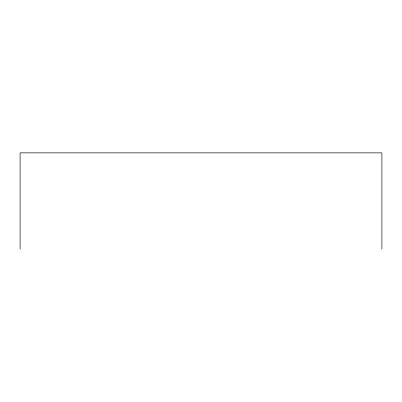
<?xml version="1.0" encoding="UTF-8"?>
<svg xmlns="http://www.w3.org/2000/svg" width="402" height="402" viewBox="0 0 402 402"><rect width="100%" height="100%" fill="white"/><g stroke="black" fill="none" stroke-linecap="round" stroke-linejoin="round"><path stroke-width="0.6" d="M381.9 249.145L381.9 152.855L20.1 152.855L20.1 249.145"/></g></svg>
